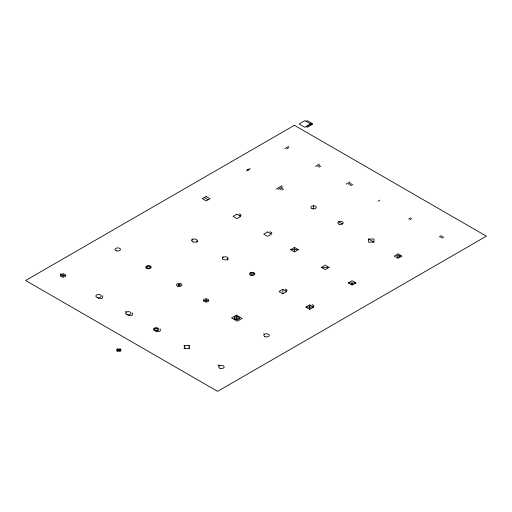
<?xml version="1.0" encoding="UTF-8"?>
<svg xmlns="http://www.w3.org/2000/svg" width="512" height="512" viewBox="0 0 512 512"><rect width="100%" height="100%" fill="white"/><g stroke="black" fill="none" stroke-linecap="round" stroke-linejoin="round"><path stroke-width="0.77" d="M191.859 240.442L192.16 238.656M196.96 242.534L197.261 240.749M222.579 258.176L222.88 256.39M227.68 260.269L227.981 258.483A2.714 1.568 0 0 0 224.096 256.922A2.714 1.568 0 0 0 223.757 259.629A2.714 1.568 0 0 0 227.987 258.445M102.88 295.744L102.4 298.24L98.08 298.515M132.64 312.922L132.16 315.418L127.84 315.693M160.48 328.998L160 331.494L155.68 331.77M306.099 121.338L307.251 120.672L312.474 123.686L311.322 124.352L304.883 120.646L299.123 123.974L304.883 127.302L310.643 123.974M246.4 170.758L250.24 168.544M284.8 148.589L288.64 146.374M286.989 148.742L288.909 147.635M276.16 189.05L281.92 185.722M315.52 166.323L319.36 164.109M278.125 189.331L282.413 186.861M317.709 166.483L319.629 165.37M280.09 189.619L282.906 187.994M318.938 167.187L320.858 166.08M282.061 189.901L283.392 189.126M239.757 215.872L241.197 215.04L239.277 213.933M346.24 184.064L350.08 181.843M348.429 184.218L350.349 183.11M349.658 184.928L351.578 183.814M350.886 185.638L352.806 184.525M270.477 233.606L271.917 232.774L269.997 231.667M290.637 249.683L294.477 247.462L298.317 249.683L294.477 251.898L290.637 249.683L298.317 249.683M377.92 201.242L379.84 200.134M282.88 289.37L279.04 291.584L282.88 293.805L286.72 291.584L282.88 289.37L282.88 293.805M321.357 267.418L325.197 265.197L329.037 267.418L325.197 269.632L321.357 267.418L329.037 267.418M184 348.672L184.96 348.122M188.8 345.901L189.76 345.35M408.64 218.976L410.56 217.869M285.76 291.034L287.2 290.202L285.28 289.094M409.869 219.686L411.789 218.579M305.92 307.104L309.76 304.89L313.6 307.104L309.76 309.325L305.92 307.104L313.6 307.104M348.237 282.938L352.077 280.717L355.917 282.938L352.077 285.152L348.237 282.938L355.917 282.938M312.64 306.554L314.08 305.722L312.16 304.608M439.36 236.717L441.28 235.61M218.08 365.581L219.04 365.024M440.589 237.427L442.509 236.314M441.818 238.131L443.738 237.024M368.486 239.027L373.914 239.027L373.914 242.163L368.486 242.163L368.486 239.027L373.914 242.163M60.326 275.514L65.754 275.514A2.714 1.568 0 0 0 63.04 273.946A2.714 1.568 0 0 0 60.326 275.514A2.714 1.568 0 0 0 63.04 277.082A2.714 1.568 0 0 0 65.754 275.514M203.366 300.454L208.794 300.454A2.714 1.568 0 0 0 204.723 299.098A2.714 1.568 0 0 0 204.723 301.811A2.714 1.568 0 0 0 208.794 300.454M234.086 318.189L239.514 318.189A2.714 1.568 0 0 0 235.443 316.832A2.714 1.568 0 0 0 235.443 319.546A2.714 1.568 0 0 0 239.514 318.189M338.56 221.747L342.4 223.968M204.237 197.581L208.077 199.795M178.483 284.518L179.917 285.35M263.68 333.709L264.64 334.266M60.16 273.85L61.12 274.406M125.44 311.539L126.4 312.096M184 345.35L184.96 345.901M188.8 348.122L189.76 348.672M218.56 365.299L219.52 365.856M118.842 349.485L119.974 350.138M117.619 350.195L118.752 350.848M313.6 205.773L313.6 208.909M309.76 304.89L309.76 309.325M294.477 247.462L294.477 251.898M236.8 316.621L236.8 319.757M206.08 298.886L206.08 302.022M63.04 273.946L63.04 277.082M247.942 169.632L248.704 169.651L247.942 169.619M351.744 284.032L352.416 284.058L351.757 283.987M294.4 125.312L25.6 280.499L217.6 391.354L486.4 236.16L294.4 125.312M311.322 123.686L306.278 126.598L307.43 127.264L312.474 124.352L311.322 123.686M206.157 196.474L202.317 198.688L206.157 200.909L209.997 198.688L206.157 196.474M236.877 214.208L233.037 216.422L236.877 218.643L240.717 216.422L236.877 214.208M267.597 231.942L263.757 234.163L267.597 236.378L271.437 234.163L267.597 231.942M117.619 348.864L116.538 349.485L119.974 351.469L121.056 350.848L117.619 348.864M119.923 348.864L116.538 350.816L117.67 351.469L121.056 349.517L119.923 348.864M254.477 273.491L251.539 275.187L250.464 272.87L254.477 273.491M236.32 315.142L231.52 317.914L237.28 321.235L242.08 318.464L236.32 315.142M398.08 253.894L394.24 256.115L398.08 258.33L401.92 256.115L398.08 253.894M400.262 255.936L397.773 257.376L396.858 255.411L400.262 255.936M219.917 368.262A2.714 1.568 0 0 0 224.147 367.078A2.714 1.568 0 0 0 220.256 365.555A2.714 1.568 0 0 0 219.917 368.262M185.357 348.307A2.714 1.568 0 0 0 189.587 347.123A2.714 1.568 0 0 0 185.696 345.6A2.714 1.568 0 0 0 185.357 348.307M155.29 330.144A1.734 0.998 0 0 0 157.894 329.274A1.734 0.998 0 0 0 155.29 328.41A1.734 0.998 0 0 0 155.29 330.144M154.637 330.573A2.714 1.568 0 0 0 158.867 329.389A2.714 1.568 0 0 0 154.976 327.866A2.714 1.568 0 0 0 154.637 330.573M126.963 314.56A2.714 1.568 0 0 0 131.034 313.203A2.714 1.568 0 0 0 126.963 311.846A2.714 1.568 0 0 0 126.963 314.56M97.037 297.318A2.714 1.568 0 0 0 101.267 296.134A2.714 1.568 0 0 0 97.376 294.611A2.714 1.568 0 0 0 97.037 297.318M265.037 336.672A2.714 1.568 0 0 0 269.267 335.482A2.714 1.568 0 0 0 265.376 333.958A2.714 1.568 0 0 0 265.037 336.672M178.643 285.427A1.018 0.589 0 0 0 180.218 284.966A1.018 0.589 0 0 0 178.739 284.41A1.018 0.589 0 0 0 178.643 285.427M177.843 286.291A2.714 1.568 0 0 0 181.914 284.934A2.714 1.568 0 0 0 177.843 283.578A2.714 1.568 0 0 0 177.843 286.291M147.61 268.064A1.734 0.998 0 0 0 150.214 267.2A1.734 0.998 0 0 0 147.61 266.33A1.734 0.998 0 0 0 147.61 268.064M146.957 268.499A2.714 1.568 0 0 0 151.187 267.309A2.714 1.568 0 0 0 147.296 265.786A2.714 1.568 0 0 0 146.957 268.499M116.403 250.822A2.714 1.568 0 0 0 120.474 249.466A2.714 1.568 0 0 0 116.403 248.102A2.714 1.568 0 0 0 116.403 250.822M250.637 275.149A2.714 1.568 0 0 0 254.867 273.965A2.714 1.568 0 0 0 250.976 272.442A2.714 1.568 0 0 0 250.637 275.149M193.203 241.952A2.714 1.568 0 0 0 197.274 240.595A2.714 1.568 0 0 0 193.203 239.238A2.714 1.568 0 0 0 193.203 241.952M351.699 284.371A0.678 0.39 0 0 0 352.755 284.07A0.678 0.39 0 0 0 351.782 283.693A0.678 0.39 0 0 0 351.699 284.371M339.123 224.218A2.714 1.568 0 0 0 343.194 222.861A2.714 1.568 0 0 0 339.123 221.504A2.714 1.568 0 0 0 339.123 224.218M312.077 208.64A2.714 1.568 0 0 0 316.307 207.45A2.714 1.568 0 0 0 312.416 205.933A2.714 1.568 0 0 0 312.077 208.64M247.962 170.01A0.717 0.41 0 0 0 249.037 169.651A0.717 0.41 0 0 0 247.962 169.293A0.717 0.41 0 0 0 247.962 170.01"/></g></svg>
